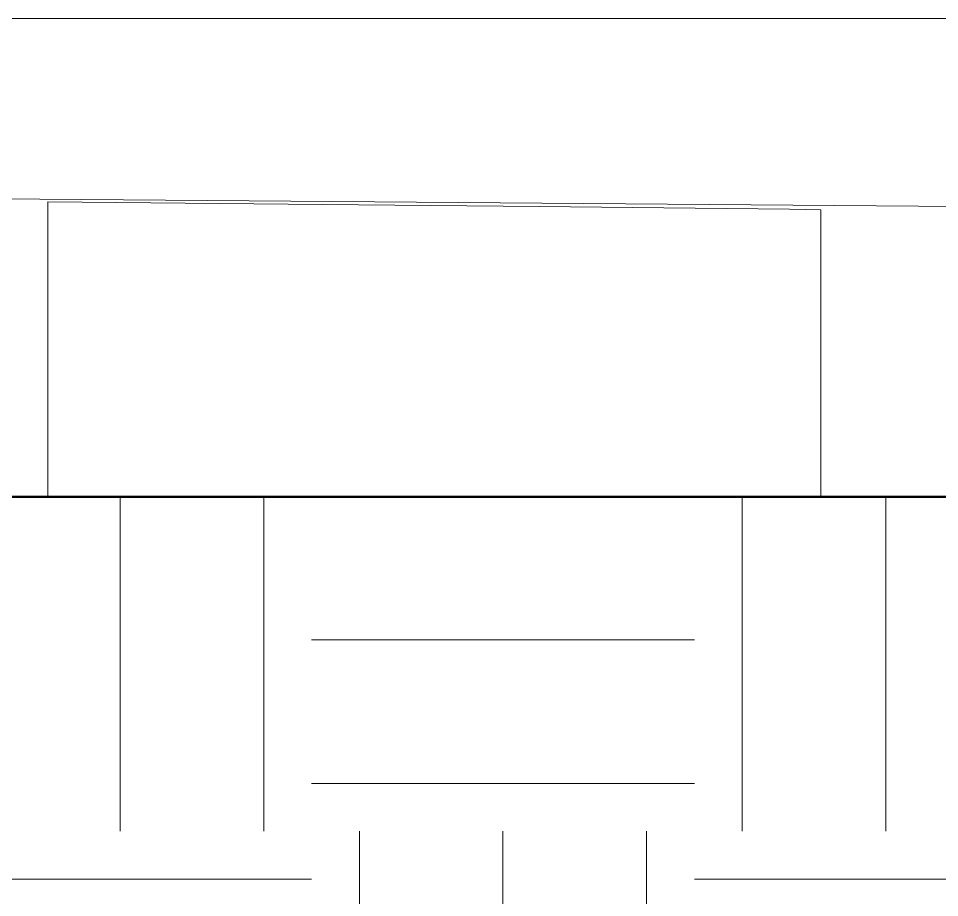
# Model space of a CAD drawing. Header units: inches. Extents: x -4169 to 1533, y -251 to 585.
# Drawn here: x 1277.6 to 1335.4, y -55.1 to 0 of the extents above; entities that cross this region are included whole.
import ezdxf

# ---------------------------------------------------------------- set-up
doc = ezdxf.new("R2010")
doc.units = ezdxf.units.IN
doc.header["$MEASUREMENT"] = 0
doc.linetypes.add('Aligning Line 1_8_', pattern=[0.25, 0.125, -0.125])
doc.linetypes.add('Grid Line 1_2_', pattern=[0.875, 0.5, -0.125, 0.125, -0.125])
for name, color, linetype, lineweight in [('0-4', 10, 'Continuous', 5), ('A-FLOR-LEVL-1', 51, 'Grid Line 1_2_', 9), ('C-TOPO', 7, 'Continuous', 9), ('C-TOPO-1', 250, 'Continuous', 50), ('G-ANNO-SYMB', 111, 'Aligning Line 1_8_', 9), ('G-ANNO-SYMB-1', 147, 'Aligning Line 1_8_', 9)]:
    doc.layers.add(name, color=color, linetype=linetype, lineweight=lineweight)
pattern_1 = [(0, (0, 0), (24, 24), [24, -24]), (0, (0, 9), (24, 24), [24, -24]), (0, (0, 18), (24, 24), [24, -24]), (90, (3, 21), (-24, 24), [24, -24]), (90, (12, 21), (-24, 24), [24, -24]), (90, (21, 21), (-24, 24), [24, -24])]

# ---------------------------------------------------------------- blocks, each defined once
blk = doc.blocks.new('CTR - 2nd Phase_rvt-2-BUILDING ELEVATION - SOUTH')
at = {"layer": 'A-FLOR-LEVL-1'}
for p, q in [((9609.49, 0), (12558.481, 0)), ((9609.49, -30), (12558.481, -30))]:
    blk.add_line(p, q, dxfattribs=at)
blk = doc.blocks.new('CTR  - Topography_rvt-2-BUILDING ELEVATION - SOUTH')
at = {"layer": 'C-TOPO'}
h = blk.add_hatch(dxfattribs=at)
h.set_pattern_fill('FP_47', color=256, style=0, pattern_type=2)
h.set_pattern_definition(pattern_1)
h.paths.add_polyline_path([(12287.968, -145.874), (12328.589, -145.874), (12328.589, -30), (12268.589, -30), (12268.589, -145.874)], flags=0)
h = blk.add_hatch(dxfattribs=at)
h.set_pattern_fill('FP_47', color=256, style=0, pattern_type=2)
h.set_pattern_definition(pattern_1)
h.paths.add_polyline_path([(12328.589, -145.874), (12377.069, -145.874), (12377.069, -30), (12328.589, -30), (12328.589, -138)], flags=0)
h = blk.add_hatch(dxfattribs=at)
h.set_pattern_fill('FP_47', color=256, style=0, pattern_type=2)
h.set_pattern_definition(pattern_1)
h.paths.add_polyline_path([(12377.069, -145.874), (12461.78, -145.874), (12461.78, -30), (12377.069, -30), (12377.069, -138)], flags=0)
at = {"layer": 'A-FLOR-LEVL-1'}
blk.add_line((9609.49, 0), (12558.481, 0), dxfattribs=at)
at = {"layer": 'C-TOPO'}
for p, q in [((12389.189, -11.827), (12222.714, -10.498)), ((12328.589, -11.63), (12328.589, -11.511)), ((12345.825, -11.67), (12328.589, -11.511)), ((12328.589, -11.63), (12328.589, -11.511)), ((12345.825, -11.67), (12328.589, -11.511)), ((12328.589, -29.315), (12328.589, -11.63)), ((12328.589, -29.315), (12328.589, -11.63)), ((12359.398, -11.799), (12345.825, -11.67)), ((12345.825, -11.67), (12359.398, -11.799)), ((12369.185, -11.897), (12359.398, -11.799)), ((12369.185, -11.897), (12359.398, -11.799)), ((12375.094, -11.964), (12369.185, -11.897)), ((12369.185, -11.897), (12375.094, -11.964)), ((12377.068, -11.998), (12375.094, -11.964)), ((12377.068, -11.998), (12375.094, -11.964)), ((12377.068, -12.034), (12377.068, -11.998)), ((12377.068, -12.034), (12377.068, -11.998)), ((12377.068, -18.93), (12377.068, -12.034)), ((12377.068, -18.93), (12377.068, -12.034)), ((12377.068, -30), (12377.068, -18.93)), ((12377.068, -18.93), (12377.068, -30)), ((12328.589, -29.315), (12328.589, -29.349)), ((12328.589, -29.349), (12328.589, -29.315)), ((12328.589, -29.377), (12328.589, -29.349)), ((12328.589, -29.349), (12328.589, -29.377)), ((12328.589, -30), (12328.589, -29.377)), ((12328.589, -30), (12328.589, -29.377)), ((12328.589, -30), (12324.92, -30)), ((12330.085, -30), (12328.589, -30)), ((12377.068, -30), (12330.085, -30)), ((12377.068, -30), (12387.554, -30))]:
    blk.add_line(p, q, dxfattribs=at)
at = {"layer": 'C-TOPO-1'}
for p, q in [((12328.589, -30), (12324.919, -30)), ((12330.085, -30), (12328.589, -30)), ((12377.069, -30), (12330.085, -30)), ((12387.555, -30), (12377.069, -30))]:
    blk.add_line(p, q, dxfattribs=at)
at = {"layer": 'G-ANNO-SYMB-1'}
blk.add_line((9742.879, 0), (12461.78, 0), dxfattribs=at)
blk = doc.blocks.new('CTR - 1st Phase - Common Walls_rvt-2-BUILDING ELEVATION - SOUTH')
at = {"layer": 'A-FLOR-LEVL-1'}
for p, q in [((9609.49, 0), (12558.481, 0)), ((9609.49, -30), (12558.481, -30))]:
    blk.add_line(p, q, dxfattribs=at)
at = {"layer": 'G-ANNO-SYMB-1'}
blk.add_line((9706.236, 0), (12461.78, 0), dxfattribs=at)

msp = doc.modelspace()

# ---------------------------------------------------------------- linework, layer by layer
at = {"layer": 'G-ANNO-SYMB'}
msp.add_line((-1342.874, 0), (1412.67, 0), dxfattribs=at)

# ---------------------------------------------------------------- block references
at = {"layer": '0-4'}
for name in ['CTR - 2nd Phase_rvt-2-BUILDING ELEVATION - SOUTH', 'CTR - 1st Phase - Common Walls_rvt-2-BUILDING ELEVATION - SOUTH', 'CTR  - Topography_rvt-2-BUILDING ELEVATION - SOUTH']:
    msp.add_blockref(name, (-11049.11, 0), dxfattribs=at)

doc.saveas('drawing.dxf')
